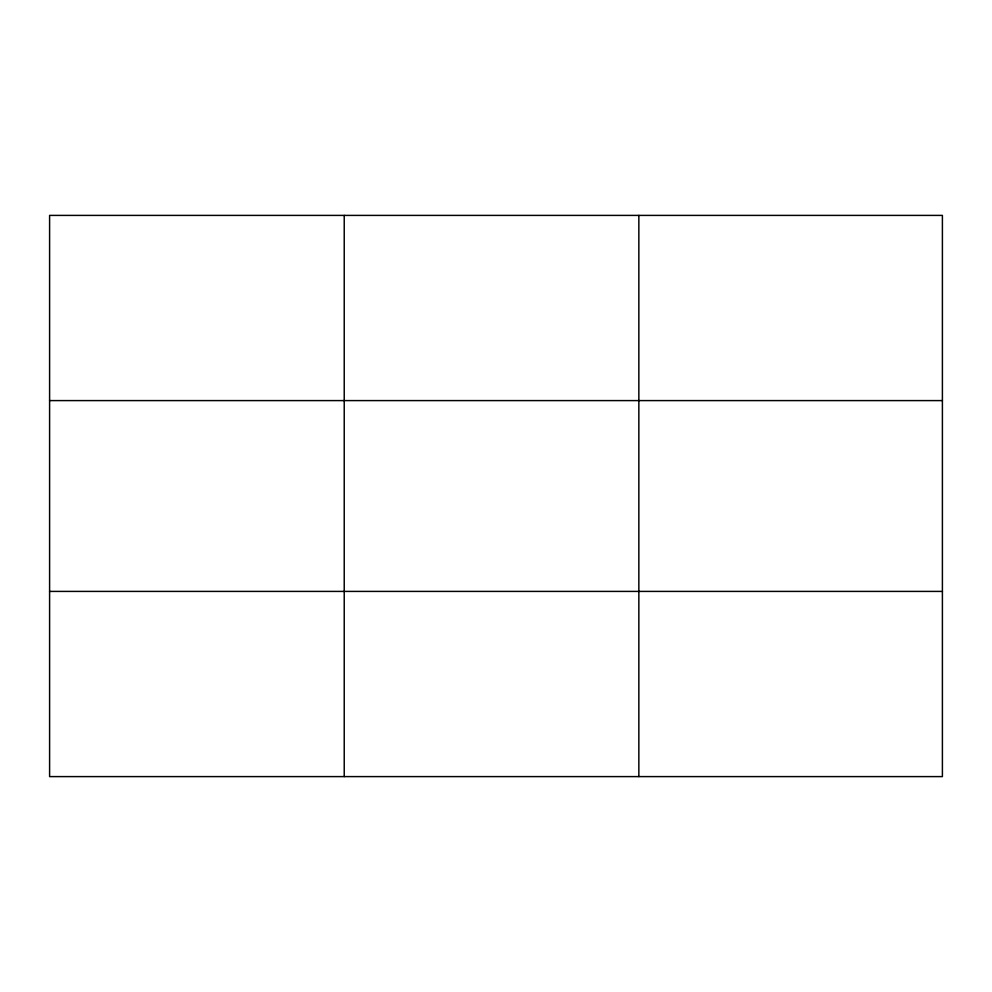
<?xml version="1.0" encoding="UTF-8"?>
<svg xmlns="http://www.w3.org/2000/svg" width="992" height="992" viewBox="0 0 992 992"><rect width="100%" height="100%" fill="white"/><g stroke="black" fill="none" stroke-linecap="round" stroke-linejoin="round"><path stroke-width="1.49" d="M344.224 776.6L344.224 215.4M638.848 776.6L638.848 215.4M942.4 591.406L942.4 776.6L49.6 776.6L49.6 215.4L942.4 215.4L942.4 591.406L49.6 591.406M49.6 400.594L942.4 400.594"/></g></svg>
